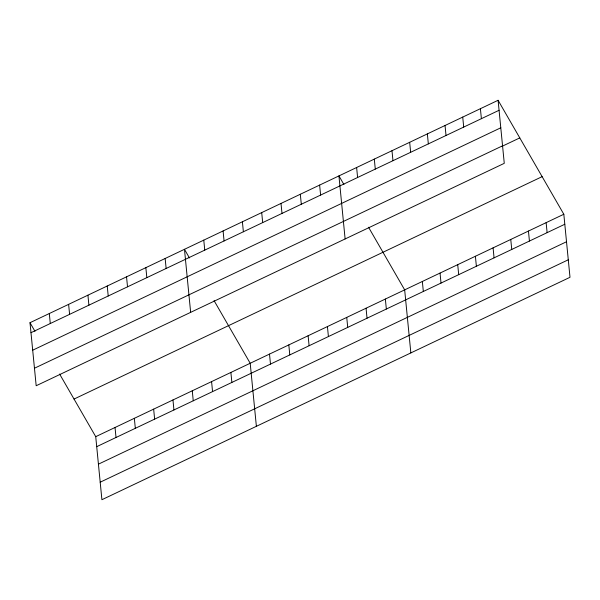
<?xml version="1.0" encoding="UTF-8"?>
<svg xmlns="http://www.w3.org/2000/svg" width="600" height="600" viewBox="0 0 600 600"><rect width="100%" height="100%" fill="white"/><g stroke="black" fill="none" stroke-linecap="round" stroke-linejoin="round"><path stroke-width="0.9" d="M498.09 100.29L504.27 163.335L36.18 385.748L30 322.702L498.09 100.29L563.82 214.252L570 277.298L101.91 499.71L95.73 436.665L59.602 374.032M30.983 332.692L499.072 110.28M32.7 350.197L500.79 127.785M34.463 368.235L502.553 145.822M502.095 146.303L519.78 137.895M74.04 399.06L542.13 176.648M95.73 436.665L563.82 214.252M96.705 446.662L564.795 224.25M98.422 464.168L566.513 241.755M100.192 482.205L568.283 259.793M343.913 184.523L338.94 175.905L345.12 238.95M368.543 227.243L404.67 289.875L410.85 352.92M189.442 257.925L184.47 249.3L190.65 312.345M214.072 300.638L250.2 363.27L256.38 426.315M30 322.702L34.973 331.32M546.135 222.66L547.118 232.65M528.45 231.06L529.433 241.058M510.765 239.46L511.748 249.458M480.405 108.69L481.388 118.68M493.088 247.868L494.062 257.858M462.728 117.09L463.702 127.087M475.403 256.267L476.377 266.257M445.043 125.498L446.018 135.488M457.717 264.668L458.7 274.665M427.357 133.898L428.34 143.887M440.033 273.075L441.015 283.065M409.673 142.297L410.655 152.295M422.347 281.475L423.33 291.465M391.987 150.697L392.97 160.695M374.31 159.105L375.285 169.095M385.357 299.048L386.34 309.045M356.625 167.505L357.6 177.495M366.053 308.228L367.028 318.218M346.74 317.4L347.722 327.39M319.627 185.085L320.61 195.075M327.435 326.572L328.41 336.57M300.322 194.257L301.305 204.248M308.123 335.745L309.105 345.743M281.01 203.43L281.993 213.428M288.817 344.925L289.793 354.915M261.705 212.603L262.688 222.6M269.505 354.097L270.487 364.087M242.392 221.782L243.375 231.772M223.087 230.955L224.07 240.945M230.888 372.45L231.87 382.44M203.775 240.127L204.757 250.125M211.583 381.623L212.558 391.612M192.27 390.795L193.252 400.793M165.157 258.48L166.14 268.47M172.965 399.967L173.94 409.965M145.852 267.653L146.835 277.642M153.653 409.147L154.635 419.138M126.54 276.825L127.523 286.822M134.347 418.32L135.322 428.31M107.235 285.998L108.218 295.995M115.035 427.493L116.017 437.49M87.922 295.178L88.905 305.168M68.617 304.35L69.6 314.34M49.305 313.522L50.287 323.52"/></g></svg>
